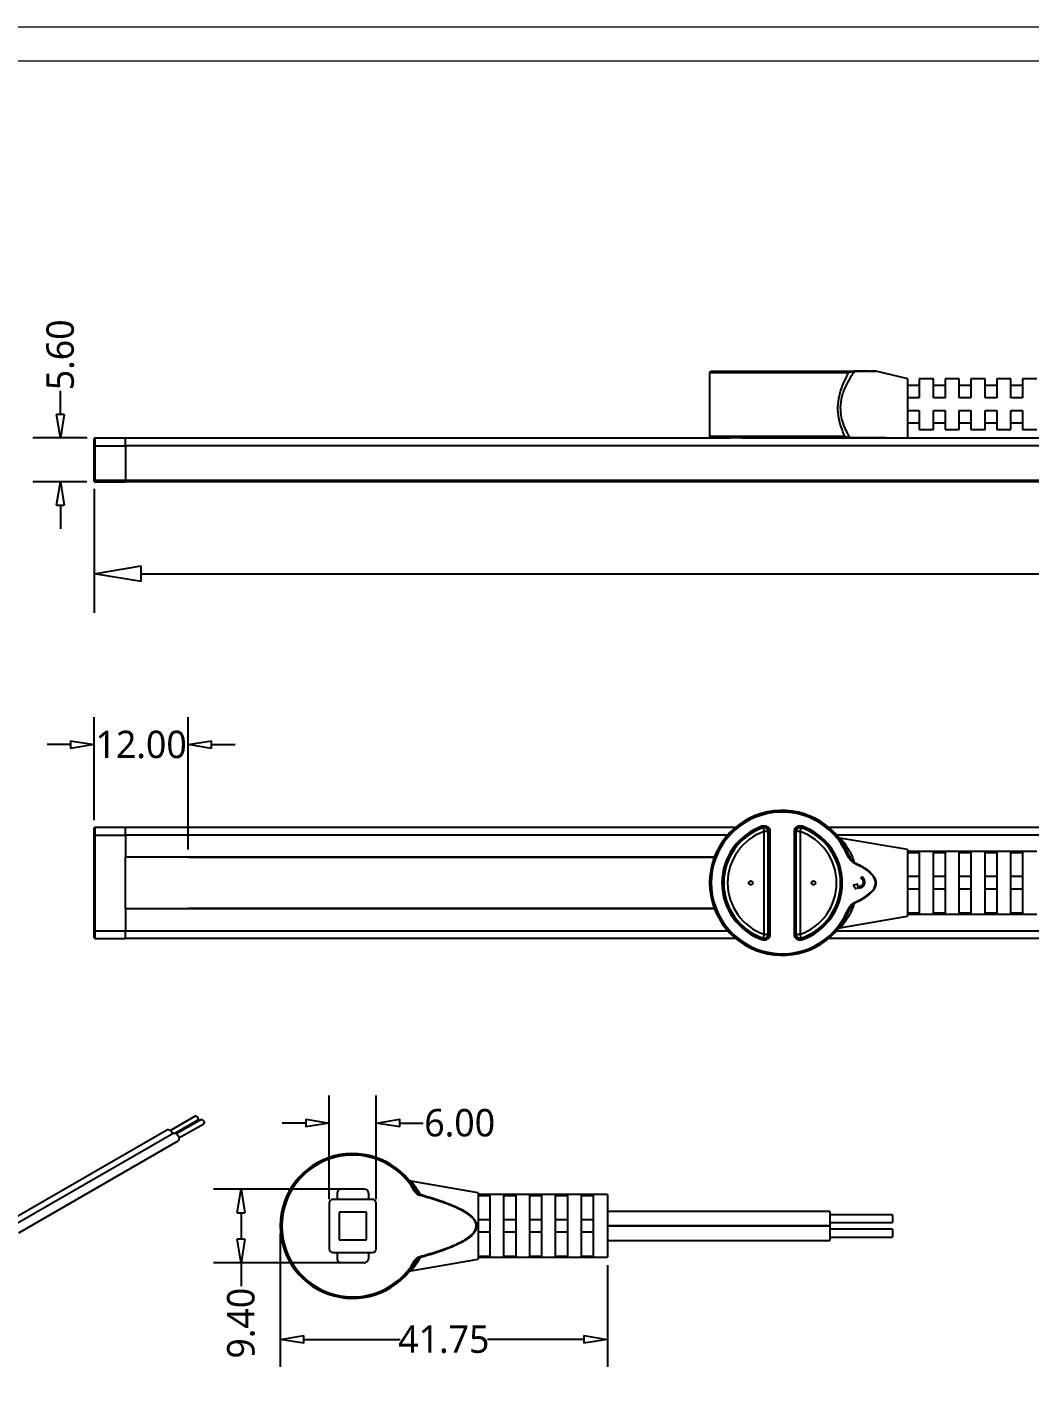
# Model space of a CAD drawing. Header units: millimetres. Extents: x 1020 to 1472, y -35 to 484.
# Drawn here: x 1085.2 to 1213.1, y 109.3 to 283.5 of the extents above; entities that cross this region are included whole.
import ezdxf

# ---------------------------------------------------------------- set-up
doc = ezdxf.new("R2010")
doc.units = ezdxf.units.MM
doc.layers.get('0').update_dxf_attribs({"color": 8, "lineweight": 30})
doc.layers.get('Defpoints').update_dxf_attribs({"color": 6, "lineweight": 9})
doc.layers.add('Dimension', color=136, linetype='Continuous', lineweight=9)
doc.layers.add('SolidLine', color=7, linetype='Continuous', lineweight=30)
doc.styles.get("Standard").update_dxf_attribs({"font": ''})
doc.styles.get('Standard').set_extended_font_data('Microsoft YaHei Light')
doc.dimstyles.new('DENGTEC', dxfattribs={"dimtxt": 3.5, "dimasz": 3, "dimexe": 3.5, "dimexo": 1, "dimgap": 0.5, "dimtad": 0, "dimzin": 0, "dimdsep": 46, "dimtxsty": 'Standard', "dimblk": 'CLOSEDBLANK', "dimcen": 1, "dimadec": 0, "dimazin": 3, "dimtfac": 1, "dimtofl": 0, "dimtmove": 0, "dimatfit": 3, "dimldrblk": 'CLOSEDBLANK', "dimfxl": 1, "dimtolj": 1, "dimtzin": 0, "dimarcsym": 0})
doc.dimstyles.new('DENGTECx1.5', dxfattribs={"dimtxt": 5, "dimasz": 6, "dimexe": 5, "dimexo": 1, "dimgap": 0.5, "dimtad": 0, "dimdec": 1, "dimzin": 0, "dimdsep": 46, "dimtxsty": 'Standard', "dimblk": 'CLOSEDBLANK', "dimcen": 1, "dimadec": 0, "dimazin": 3, "dimtfac": 1, "dimtdec": 1, "dimtofl": 0, "dimtmove": 0, "dimatfit": 3, "dimldrblk": 'CLOSEDBLANK', "dimfxl": 1, "dimtolj": 1, "dimtzin": 0, "dimarcsym": 0})

# ---------------------------------------------------------------- blocks, each defined once
blk = doc.blocks.new('_ClosedBlank')
at = {"color": 0, "linetype": 'ByBlock', "lineweight": -2}
for p, q in [((-1, 0.167), (0, 0)), ((-1, 0.167), (-1, -0.167)), ((0, 0), (-1, -0.167))]:
    blk.add_line(p, q, dxfattribs=at)
blk = doc.blocks.new('*D31')
at = {"layer": 'Defpoints', "color": 0, "lineweight": -3}
for p in [(1093.71, 225.61), (1393.71, 225.71), (1393.71, 213.77)]:
    blk.add_point(p, dxfattribs=at)
at = {"layer": 'Dimension', "color": 0, "lineweight": -2}
for p, q in [((1093.71, 224.61), (1093.71, 208.77)), ((1393.71, 224.71), (1393.71, 208.77)), ((1099.71, 213.77), (1226, 213.77)), ((1387.71, 213.77), (1231.95, 213.77))]:
    blk.add_line(p, q, dxfattribs=at)
at = {"layer": 'Dimension', "color": 0, "lineweight": -2, "xscale": 6, "yscale": 6, "zscale": 6, "rotation": 180}
blk.add_blockref('_ClosedBlank', (1093.71, 213.77), dxfattribs=at)
at = {"layer": 'Dimension', "color": 0, "lineweight": -2, "xscale": 6, "yscale": 6, "zscale": 6}
blk.add_blockref('_ClosedBlank', (1393.71, 213.77), dxfattribs=at)
at = {"layer": 'Dimension', "color": 0, "lineweight": -3, "insert": (1228.98, 213.77), "char_height": 5, "attachment_point": 5}
blk.add_mtext('\\A1; L', dxfattribs=at)
blk = doc.blocks.new('*D33')
at = {"layer": 'Defpoints', "color": 0, "lineweight": -3}
for p in [(1105.71, 191.94), (1093.71, 181.29), (1105.71, 177.54)]:
    blk.add_point(p, dxfattribs=at)
at = {"layer": 'Dimension', "color": 0, "lineweight": -2}
for p, q in [((1093.71, 182.29), (1093.71, 195.44)), ((1105.71, 178.54), (1105.71, 195.44)), ((1090.71, 191.94), (1087.71, 191.94)), ((1108.71, 191.94), (1111.71, 191.94))]:
    blk.add_line(p, q, dxfattribs=at)
at = {"layer": 'Dimension', "color": 0, "lineweight": -2, "xscale": 3, "yscale": 3, "zscale": 3}
blk.add_blockref('_ClosedBlank', (1093.71, 191.94), dxfattribs=at)
at = {"layer": 'Dimension', "color": 0, "lineweight": -2, "xscale": 3, "yscale": 3, "zscale": 3, "rotation": 180}
blk.add_blockref('_ClosedBlank', (1105.71, 191.94), dxfattribs=at)
at = {"layer": 'Dimension', "color": 0, "lineweight": -3, "insert": (1099.71, 191.94), "char_height": 3.5, "attachment_point": 5}
blk.add_mtext('\\A1;12.00', dxfattribs=at)
blk = doc.blocks.new('*D34')
at = {"layer": 'Defpoints', "color": 0, "lineweight": -3}
for p in [(1126.72, 135.18), (1112.46, 125.78), (1126.72, 125.78)]:
    blk.add_point(p, dxfattribs=at)
at = {"layer": 'Dimension', "color": 0, "lineweight": -2}
for p, q in [((1125.72, 135.18), (1108.96, 135.18)), ((1112.46, 132.18), (1112.46, 128.78)), ((1125.72, 125.78), (1108.96, 125.78)), ((1112.46, 125.78), (1112.46, 122.78))]:
    blk.add_line(p, q, dxfattribs=at)
at = {"layer": 'Dimension', "color": 0, "lineweight": -2, "xscale": 3, "yscale": 3, "zscale": 3}
for p, rotation in [((1112.46, 135.18), 90), ((1112.46, 125.78), 270)]:
    blk.add_blockref('_ClosedBlank', p, dxfattribs=dict(at, rotation=rotation))
at = {"layer": 'Dimension', "color": 0, "lineweight": -3, "insert": (1112.46, 118.07), "char_height": 3.5, "attachment_point": 5, "rotation": 90}
blk.add_mtext('\\A1;9.40', dxfattribs=at)
blk = doc.blocks.new('*D35')
at = {"layer": 'Defpoints', "color": 0, "lineweight": -3}
for p in [(1129.72, 143.63), (1123.72, 132.89), (1129.72, 132.89)]:
    blk.add_point(p, dxfattribs=at)
at = {"layer": 'Dimension', "color": 0, "lineweight": -2}
for p, q in [((1123.72, 133.89), (1123.72, 147.13)), ((1129.72, 133.89), (1129.72, 147.13)), ((1120.72, 143.63), (1117.72, 143.63)), ((1132.72, 143.63), (1135.72, 143.63))]:
    blk.add_line(p, q, dxfattribs=at)
at = {"layer": 'Dimension', "color": 0, "lineweight": -2, "xscale": 3, "yscale": 3, "zscale": 3}
blk.add_blockref('_ClosedBlank', (1123.72, 143.63), dxfattribs=at)
at = {"layer": 'Dimension', "color": 0, "lineweight": -2, "xscale": 3, "yscale": 3, "zscale": 3, "rotation": 180}
blk.add_blockref('_ClosedBlank', (1129.72, 143.63), dxfattribs=at)
at = {"layer": 'Dimension', "color": 0, "lineweight": -3, "insert": (1140.37, 143.63), "char_height": 3.5, "attachment_point": 5}
blk.add_mtext('\\A1;6.00', dxfattribs=at)
blk = doc.blocks.new('*D36')
at = {"layer": 'Defpoints', "color": 0, "lineweight": -3}
for p in [(1117.47, 130.48), (1159.22, 126.48), (1117.47, 116)]:
    blk.add_point(p, dxfattribs=at)
at = {"layer": 'Dimension', "color": 0, "lineweight": -2}
for p, q in [((1117.47, 129.48), (1117.47, 112.5)), ((1159.22, 125.48), (1159.22, 112.5)), ((1120.47, 116), (1132.78, 116)), ((1156.22, 116), (1143.9, 116))]:
    blk.add_line(p, q, dxfattribs=at)
at = {"layer": 'Dimension', "color": 0, "lineweight": -2, "xscale": 3, "yscale": 3, "zscale": 3, "rotation": 180}
blk.add_blockref('_ClosedBlank', (1117.47, 116), dxfattribs=at)
at = {"layer": 'Dimension', "color": 0, "lineweight": -2, "xscale": 3, "yscale": 3, "zscale": 3}
blk.add_blockref('_ClosedBlank', (1159.22, 116), dxfattribs=at)
at = {"layer": 'Dimension', "color": 0, "lineweight": -3, "insert": (1138.34, 116), "char_height": 3.5, "attachment_point": 5}
blk.add_mtext('\\A1;41.75', dxfattribs=at)
blk = doc.blocks.new('*D42')
at = {"layer": 'Defpoints', "color": 0, "lineweight": -3}
for p in [(1089.4, 231.11), (1093.81, 231.11), (1093.76, 225.51)]:
    blk.add_point(p, dxfattribs=at)
at = {"layer": 'Dimension', "color": 0, "lineweight": -2}
for p, q in [((1089.4, 234.11), (1089.4, 237.11)), ((1092.81, 231.11), (1085.9, 231.11)), ((1092.76, 225.51), (1085.9, 225.51)), ((1089.4, 222.51), (1089.4, 219.51))]:
    blk.add_line(p, q, dxfattribs=at)
at = {"layer": 'Dimension', "color": 0, "lineweight": -2, "xscale": 3, "yscale": 3, "zscale": 3}
for p, rotation in [((1089.4, 231.11), 270), ((1089.4, 225.51), 90)]:
    blk.add_blockref('_ClosedBlank', p, dxfattribs=dict(at, rotation=rotation))
at = {"layer": 'Dimension', "color": 0, "lineweight": -3, "insert": (1089.4, 241.72), "char_height": 3.5, "attachment_point": 5, "rotation": 90}
blk.add_mtext('\\A1;5.60', dxfattribs=at)

msp = doc.modelspace()

# ---------------------------------------------------------------- linework, layer by layer
at = {"layer": 'Defpoints'}
for points in [[(1471.536, -35.061), (1471.536, 283.539), (1020.096, 283.539), (1020.096, -35.061)], [(1467.216, -30.741), (1467.216, 279.219), (1024.416, 279.219), (1024.416, -30.741)]]:
    msp.add_lwpolyline(points, close=True, dxfattribs=at)
at = {"layer": 'SolidLine', "linetype": 'Continuous', "lineweight": 25}
for p, q in [((1172.277, 239.411), (1172.277, 231.311)), ((1190.015, 239.411), (1172.277, 239.411)), ((1172.477, 239.611), (1189.832, 239.611)), ((1197.395, 238.692), (1193.483, 239.609)), ((1197.527, 238.661), (1197.395, 238.692)), ((1197.527, 238.661), (1197.527, 237.707)), ((1199.027, 237.811), (1197.527, 237.811)), ((1197.527, 237.708), (1197.527, 231.161)), ((1200.827, 238.661), (1199.027, 238.661)), ((1199.027, 238.661), (1199.027, 236.211)), ((1200.827, 236.211), (1200.827, 238.661)), ((1202.327, 237.811), (1200.827, 237.811)), ((1204.127, 238.661), (1202.327, 238.661)), ((1202.327, 238.661), (1202.327, 236.211)), ((1204.127, 236.211), (1204.127, 238.661)), ((1205.627, 237.811), (1204.127, 237.811)), ((1207.427, 238.661), (1205.627, 238.661)), ((1205.627, 238.661), (1205.627, 236.211)), ((1207.427, 236.211), (1207.427, 238.661)), ((1208.927, 237.811), (1207.427, 237.811)), ((1210.727, 238.661), (1208.927, 238.661)), ((1208.927, 238.661), (1208.927, 236.211)), ((1210.727, 236.211), (1210.727, 238.661)), ((1212.227, 237.811), (1210.727, 237.811)), ((1214.027, 238.661), (1212.227, 238.661)), ((1212.227, 238.661), (1212.227, 236.211)), ((1199.027, 236.211), (1197.527, 236.211)), ((1202.327, 236.211), (1200.827, 236.211)), ((1205.627, 236.211), (1204.127, 236.211)), ((1208.927, 236.211), (1207.427, 236.211)), ((1212.227, 236.211), (1210.727, 236.211)), ((1197.527, 234.611), (1199.027, 234.611)), ((1199.027, 234.611), (1199.027, 232.161)), ((1200.827, 234.611), (1202.327, 234.611)), ((1200.827, 232.161), (1200.827, 234.611)), ((1202.327, 234.611), (1202.327, 232.161)), ((1204.127, 234.611), (1205.627, 234.611)), ((1204.127, 232.161), (1204.127, 234.611)), ((1205.627, 234.611), (1205.627, 232.161)), ((1207.427, 234.611), (1208.927, 234.611)), ((1207.427, 232.161), (1207.427, 234.611)), ((1208.927, 234.611), (1208.927, 232.161)), ((1210.727, 234.611), (1212.227, 234.611)), ((1210.727, 232.161), (1210.727, 234.611)), ((1212.227, 234.611), (1212.227, 232.161)), ((1199.027, 233.011), (1197.527, 233.011)), ((1199.027, 232.161), (1200.827, 232.161)), ((1202.327, 233.011), (1200.827, 233.011)), ((1202.327, 232.161), (1204.127, 232.161)), ((1205.627, 233.011), (1204.127, 233.011)), ((1205.627, 232.161), (1207.427, 232.161)), ((1208.927, 233.011), (1207.427, 233.011)), ((1208.927, 232.161), (1210.727, 232.161)), ((1212.227, 233.011), (1210.727, 233.011)), ((1212.227, 232.161), (1214.027, 232.161)), ((1093.715, 230.111), (1093.715, 231.011)), ((1093.715, 225.711), (1093.715, 230.111)), ((1093.815, 230.111), (1093.715, 230.111)), ((1093.815, 231.111), (1093.815, 230.111)), ((1093.815, 231.111), (1097.715, 231.111)), ((1093.815, 230.111), (1093.815, 225.711)), ((1093.815, 230.111), (1097.715, 230.111)), ((1097.715, 230.111), (1097.715, 231.111)), ((1097.715, 231.111), (1174.842, 231.111)), ((1389.715, 230.111), (1097.715, 230.111)), ((1097.715, 230.111), (1097.715, 225.711)), ((1172.277, 231.311), (1189.548, 231.311)), ((1188.212, 231.111), (1174.842, 231.111)), ((1176.386, 231.111), (1338.271, 231.111)), ((1197.322, 231.113), (1197.527, 231.161)), ((1093.715, 225.611), (1093.715, 225.711)), ((1093.815, 225.711), (1093.715, 225.711)), ((1093.715, 225.611), (1093.715, 225.511)), ((1093.815, 225.511), (1093.715, 225.511)), ((1093.815, 225.711), (1093.815, 225.511)), ((1093.815, 225.711), (1097.715, 225.711)), ((1093.815, 225.511), (1097.715, 225.511)), ((1097.715, 225.511), (1097.715, 225.711)), ((1097.715, 225.711), (1389.715, 225.711)), ((1389.715, 225.511), (1097.715, 225.511)), ((1093.715, 180.386), (1093.715, 181.286)), ((1093.815, 181.386), (1093.815, 180.386)), ((1093.815, 181.386), (1097.715, 181.386)), ((1097.715, 181.386), (1175.598, 181.386)), ((1097.715, 180.386), (1097.715, 181.386)), ((1187.456, 181.386), (1339.027, 181.386)), ((1093.715, 168.186), (1093.715, 180.386)), ((1093.815, 180.386), (1093.715, 180.386)), ((1093.815, 180.386), (1093.815, 168.186)), ((1093.815, 180.386), (1097.715, 180.386)), ((1097.715, 180.386), (1097.715, 177.586)), ((1174.573, 180.386), (1097.715, 180.386)), ((1179.231, 167.721), (1179.231, 180.85)), ((1179.729, 180.85), (1179.231, 180.85)), ((1179.729, 180.85), (1179.729, 167.721)), ((1179.761, 167.677), (1179.761, 180.895)), ((1179.761, 180.895), (1179.96, 180.895)), ((1179.96, 180.895), (1179.96, 167.677)), ((1183.094, 167.677), (1183.094, 180.895)), ((1183.293, 180.895), (1183.094, 180.895)), ((1183.293, 180.895), (1183.293, 167.677)), ((1183.324, 167.721), (1183.324, 180.85)), ((1183.823, 180.85), (1183.324, 180.85)), ((1183.823, 180.85), (1183.823, 167.721)), ((1338.003, 180.386), (1188.48, 180.386)), ((1197.527, 178.536), (1188.887, 180.021)), ((1197.527, 178.536), (1197.527, 177.118)), ((1214.027, 178.286), (1197.527, 178.286)), ((1197.527, 178.163), (1199.027, 178.163)), ((1199.027, 178.163), (1199.027, 170.409)), ((1200.827, 178.163), (1202.327, 178.163)), ((1200.827, 170.409), (1200.827, 178.163)), ((1202.327, 178.163), (1202.327, 170.409)), ((1204.127, 178.163), (1205.627, 178.163)), ((1204.127, 170.409), (1204.127, 178.163)), ((1205.627, 178.163), (1205.627, 170.409)), ((1207.427, 178.163), (1208.927, 178.163)), ((1207.427, 170.409), (1207.427, 178.163)), ((1208.927, 178.163), (1208.927, 170.409)), ((1210.727, 178.163), (1212.227, 178.163)), ((1210.727, 170.409), (1210.727, 178.163)), ((1212.227, 178.163), (1212.227, 170.409)), ((1172.886, 177.586), (1097.715, 177.586)), ((1097.715, 170.986), (1097.715, 177.586)), ((1172.867, 177.536), (1105.715, 177.536)), ((1197.527, 177.117), (1197.527, 174.32)), ((1191.658, 175.061), (1191.553, 174.888)), ((1199.027, 175.086), (1197.527, 175.086)), ((1197.527, 174.32), (1197.527, 174.286)), ((1197.527, 174.286), (1197.527, 171.455)), ((1202.327, 175.086), (1200.827, 175.086)), ((1205.627, 175.086), (1204.127, 175.086)), ((1208.927, 175.086), (1207.427, 175.086)), ((1212.227, 175.086), (1210.727, 175.086)), ((1191.192, 174.113), (1190.605, 174.012)), ((1190.605, 174.012), (1190.992, 173.509)), ((1190.992, 173.509), (1191.058, 173.709)), ((1191.121, 173.901), (1191.192, 174.113)), ((1199.027, 173.486), (1197.527, 173.486)), ((1202.327, 173.486), (1200.827, 173.486)), ((1205.627, 173.486), (1204.127, 173.486)), ((1208.927, 173.486), (1207.427, 173.486)), ((1212.227, 173.486), (1210.727, 173.486)), ((1172.886, 170.986), (1097.715, 170.986)), ((1097.715, 170.986), (1097.715, 168.186)), ((1172.867, 171.036), (1105.715, 171.036)), ((1197.527, 171.454), (1197.527, 170.036)), ((1188.887, 168.551), (1197.527, 170.036)), ((1199.027, 170.409), (1197.527, 170.409)), ((1197.527, 170.286), (1214.027, 170.286)), ((1202.327, 170.409), (1200.827, 170.409)), ((1205.627, 170.409), (1204.127, 170.409)), ((1208.927, 170.409), (1207.427, 170.409)), ((1212.227, 170.409), (1210.727, 170.409)), ((1093.715, 167.286), (1093.715, 168.186)), ((1093.815, 168.186), (1093.715, 168.186)), ((1093.815, 168.186), (1093.815, 167.186)), ((1093.815, 168.186), (1097.715, 168.186)), ((1097.715, 167.186), (1097.715, 168.186)), ((1097.715, 168.186), (1174.573, 168.186)), ((1179.231, 167.721), (1179.729, 167.721)), ((1179.761, 167.677), (1179.96, 167.677)), ((1183.293, 167.677), (1183.094, 167.677)), ((1183.324, 167.721), (1183.823, 167.721)), ((1188.48, 168.186), (1338.003, 168.186)), ((1188.707, 168.454), (1188.668, 168.406)), ((1093.815, 167.186), (1097.715, 167.186)), ((1175.598, 167.186), (1097.715, 167.186)), ((1339.027, 167.186), (1187.456, 167.186)), ((1142.715, 134.731), (1134.147, 136.204)), ((1124.715, 134.681), (1124.715, 133.881)), ((1128.215, 135.181), (1125.215, 135.181)), ((1128.715, 134.681), (1128.715, 133.881)), ((1134.562, 134.989), (1134.736, 135.089)), ((1135.317, 134.524), (1135.278, 134.381)), ((1142.715, 134.731), (1142.715, 126.231)), ((1159.215, 134.481), (1142.715, 134.481)), ((1142.715, 134.358), (1144.215, 134.358)), ((1144.215, 134.358), (1144.215, 126.604)), ((1146.015, 134.358), (1147.515, 134.358)), ((1146.015, 126.604), (1146.015, 134.358)), ((1147.515, 134.358), (1147.515, 126.604)), ((1149.315, 134.358), (1150.815, 134.358)), ((1149.315, 126.604), (1149.315, 134.358)), ((1150.815, 134.358), (1150.815, 126.604)), ((1152.615, 134.358), (1154.115, 134.358)), ((1152.615, 126.604), (1152.615, 134.358)), ((1154.115, 134.358), (1154.115, 126.604)), ((1155.915, 134.358), (1157.415, 134.358)), ((1155.915, 126.604), (1155.915, 134.358)), ((1157.415, 134.358), (1157.415, 126.604)), ((1159.215, 134.481), (1159.215, 126.481)), ((1123.715, 133.381), (1123.715, 127.581)), ((1129.215, 133.881), (1124.215, 133.881)), ((1129.715, 127.581), (1129.715, 133.381)), ((1128.465, 132.231), (1124.965, 132.231)), ((1124.965, 132.231), (1124.965, 128.731)), ((1128.465, 128.731), (1128.465, 132.231)), ((1144.215, 131.281), (1142.715, 131.281)), ((1147.515, 131.281), (1146.015, 131.281)), ((1150.815, 131.281), (1149.315, 131.281)), ((1154.115, 131.281), (1152.615, 131.281)), ((1157.415, 131.281), (1155.915, 131.281)), ((1187.597, 132.331), (1159.215, 132.331)), ((1187.597, 132.331), (1187.597, 130.496)), ((1195.597, 131.906), (1187.597, 131.906)), ((1187.597, 130.906), (1195.597, 130.906)), ((1195.597, 131.906), (1195.597, 130.906)), ((1144.215, 129.681), (1142.715, 129.681)), ((1147.515, 129.681), (1146.015, 129.681)), ((1150.815, 129.681), (1149.315, 129.681)), ((1154.115, 129.681), (1152.615, 129.681)), ((1157.415, 129.681), (1155.915, 129.681)), ((1187.597, 130.496), (1159.215, 130.496)), ((1187.597, 130.467), (1159.215, 130.467)), ((1187.597, 130.496), (1187.597, 130.467)), ((1187.597, 130.467), (1187.597, 128.631)), ((1195.597, 130.056), (1187.597, 130.056)), ((1187.597, 129.056), (1195.597, 129.056)), ((1195.597, 130.056), (1195.597, 129.056)), ((1124.965, 128.731), (1128.465, 128.731)), ((1159.215, 128.631), (1187.597, 128.631)), ((1124.215, 127.081), (1129.215, 127.081)), ((1124.715, 127.081), (1124.715, 126.281)), ((1128.215, 125.781), (1125.215, 125.781)), ((1128.715, 127.081), (1128.715, 126.281)), ((1134.144, 124.758), (1142.715, 126.231)), ((1134.562, 125.973), (1134.736, 125.874)), ((1135.317, 126.439), (1135.278, 126.582)), ((1144.215, 126.604), (1142.715, 126.604)), ((1142.715, 126.481), (1159.215, 126.481)), ((1147.515, 126.604), (1146.015, 126.604)), ((1150.815, 126.604), (1149.315, 126.604)), ((1154.115, 126.604), (1152.615, 126.604)), ((1157.415, 126.604), (1155.915, 126.604))]:
    msp.add_line(p, q, dxfattribs=at)
at = {"layer": 'SolidLine', "color": 7, "linetype": 'Continuous', "lineweight": 25}
for p, q in [((1106.608, 144.513), (1103.448, 142.688)), ((1104.042, 142.338), (1106.908, 143.993)), ((1107.393, 144.059), (1104.232, 142.235)), ((1104.532, 141.715), (1107.693, 143.54)), ((1103.087, 142.774), (1082.937, 131.142)), ((1103.872, 142.321), (1083.513, 130.568)), ((1084.079, 129.613), (1104.426, 141.36))]:
    msp.add_line(p, q, dxfattribs=at)
at = {"layer": 'SolidLine', "linetype": 'Continuous', "lineweight": 25, "flags": 128}
for points in [[(1190.129, 231.177), (1190.125, 231.163), (1190.121, 231.149), (1190.116, 231.138), (1190.111, 231.129), (1190.106, 231.121), (1190.101, 231.116), (1190.095, 231.112), (1190.09, 231.111)], [(1179.037, 181.555), (1179.049, 181.52), (1179.06, 181.486), (1179.071, 181.455), (1179.081, 181.427), (1179.089, 181.403), (1179.095, 181.385), (1179.099, 181.372), (1179.101, 181.366)], [(1179.067, 181.321), (1179.072, 181.305), (1179.083, 181.274), (1179.099, 181.228), (1179.12, 181.169), (1179.144, 181.1), (1179.171, 181.022), (1179.201, 180.937), (1179.231, 180.85)], [(1183.823, 180.85), (1183.853, 180.937), (1183.882, 181.022), (1183.91, 181.1), (1183.934, 181.169), (1183.955, 181.228), (1183.971, 181.274), (1183.981, 181.305), (1183.987, 181.321)], [(1184.017, 181.555), (1184.005, 181.52), (1183.993, 181.486), (1183.983, 181.455), (1183.973, 181.427), (1183.965, 181.403), (1183.959, 181.385), (1183.955, 181.372), (1183.952, 181.366)], [(1190.015, 177.961), (1190.012, 177.96), (1190.001, 177.955), (1189.985, 177.948), (1189.962, 177.938), (1189.934, 177.926), (1189.902, 177.912), (1189.868, 177.897), (1189.832, 177.882)], [(1190.698, 176.818), (1190.703, 176.83), (1190.709, 176.842), (1190.714, 176.855), (1190.72, 176.866), (1190.725, 176.878), (1190.73, 176.89), (1190.736, 176.901), (1190.741, 176.912)], [(1190.698, 171.754), (1190.703, 171.742), (1190.709, 171.73), (1190.714, 171.717), (1190.72, 171.705), (1190.725, 171.694), (1190.73, 171.682), (1190.736, 171.671), (1190.741, 171.66)], [(1190.015, 170.611), (1190.012, 170.612), (1190.001, 170.617), (1189.985, 170.624), (1189.962, 170.634), (1189.934, 170.646), (1189.902, 170.66), (1189.868, 170.675), (1189.832, 170.69)], [(1179.231, 167.721), (1179.201, 167.634), (1179.171, 167.55), (1179.144, 167.472), (1179.12, 167.403), (1179.099, 167.344), (1179.083, 167.298), (1179.072, 167.267), (1179.067, 167.251)], [(1183.987, 167.251), (1183.981, 167.267), (1183.971, 167.298), (1183.955, 167.344), (1183.934, 167.403), (1183.91, 167.472), (1183.882, 167.55), (1183.853, 167.634), (1183.823, 167.721)], [(1179.037, 167.017), (1179.049, 167.052), (1179.06, 167.086), (1179.071, 167.117), (1179.081, 167.145), (1179.089, 167.169), (1179.095, 167.187), (1179.099, 167.2), (1179.101, 167.206)], [(1184.017, 167.017), (1184.005, 167.052), (1183.993, 167.086), (1183.983, 167.117), (1183.973, 167.145), (1183.965, 167.169), (1183.959, 167.187), (1183.955, 167.2), (1183.952, 167.206)]]:
    msp.add_lwpolyline(points, dxfattribs=at)
at = {"layer": 'SolidLine', "color": 7, "linetype": 'Continuous', "lineweight": 25, "flags": 128}
for points in [[(1106.608, 144.513), (1106.664, 144.527), (1106.739, 144.508), (1106.816, 144.455), (1106.886, 144.374), (1106.939, 144.278), (1106.967, 144.177), (1106.967, 144.087), (1106.939, 144.02), (1106.908, 143.993)], [(1107.393, 144.059), (1107.449, 144.073), (1107.524, 144.055), (1107.601, 144.002), (1107.671, 143.921), (1107.723, 143.824), (1107.752, 143.724), (1107.752, 143.634), (1107.723, 143.567), (1107.693, 143.54)], [(1103.087, 142.774), (1103.121, 142.789), (1103.207, 142.799), (1103.304, 142.776), (1103.405, 142.721), (1103.503, 142.637), (1103.592, 142.531), (1103.666, 142.409), (1103.72, 142.28), (1103.732, 142.24)], [(1103.872, 142.321), (1103.921, 142.341), (1104.01, 142.344), (1104.108, 142.314), (1104.209, 142.253), (1104.306, 142.165), (1104.392, 142.055), (1104.463, 141.931), (1104.512, 141.801), (1104.538, 141.674), (1104.538, 141.557), (1104.512, 141.46), (1104.463, 141.387), (1104.426, 141.36)]]:
    msp.add_lwpolyline(points, dxfattribs=at)
at = {"layer": 'SolidLine', "linetype": 'Continuous', "lineweight": 25}
for centre in [(1177.527, 174.286), (1185.527, 174.286)]:
    msp.add_circle(centre, 0.25, dxfattribs=at)
for centre, radius, start, end in [((1172.477, 239.411), 0.2, 90, 180), ((1189.823, 239.419), 0.192, 357.64743, 87.43712), ((1190.692, 239.556), 0.0557, 28.6393, 83.84246), ((1093.815, 231.011), 0.1, 90, 180), ((1172.477, 231.311), 0.2, 180, 270), ((1189.36, 231.299), 0.188, 274.36105, 3.78197), ((1093.815, 225.611), 0.1, 180, 270), ((1181.527, 174.286), 9.25, 23.41051, 336.58949), ((1181.527, 174.286), 9.05, 23.41051, 336.58949), ((1093.815, 181.286), 0.1, 90, 180), ((1181.527, 174.286), 7.683, 108.91045, 251.08955), ((1181.527, 174.286), 7.484, 108.91045, 251.08955), ((1181.527, 174.286), 7.452, 109.27506, 250.72494), ((1179.226, 180.844), 0.503, 0.79202, 108.483), ((1183.827, 180.844), 0.503, 71.51715, 179.20753), ((1181.527, 174.286), 7.484, 288.91045, 71.08955), ((1181.527, 174.286), 7.452, 289.27506, 70.72494), ((1181.527, 174.286), 7.683, 288.91045, 71.08955), ((1181.527, 174.286), 6.954, 109.27506, 250.72494), ((1181.527, 174.286), 6.954, 289.27506, 70.72494), ((1191.362, 174.383), 0.739, 245.70757, 66.44986), ((1191.362, 174.383), 0.539, 243.48738, 69.32354), ((1093.815, 167.286), 0.1, 180, 270), ((1179.226, 167.728), 0.503, 251.517, 359.20798), ((1183.827, 167.728), 0.503, 180.79247, 288.48285), ((1126.715, 130.481), 9.25, 29.87616, 330.12384), ((1126.715, 130.481), 9.05, 29.87616, 330.12384), ((1125.215, 134.681), 0.5, 90, 180), ((1128.215, 134.681), 0.5, 0, 90), ((1124.215, 133.381), 0.5, 90, 180), ((1129.215, 133.381), 0.5, 0, 90), ((1124.215, 127.581), 0.5, 180, 270), ((1129.215, 127.581), 0.5, 270, 0), ((1125.215, 126.281), 0.5, 180, 270), ((1128.215, 126.281), 0.5, 270, 0)]:
    msp.add_arc(centre, radius, start, end, dxfattribs=at)
for points, knots in [([(1189.548, 231.311), (1189.374, 231.703), (1189.022, 232.499), (1188.674, 233.915), (1188.619, 235.437), (1188.91, 237.014), (1189.469, 238.404), (1189.85, 239.107), (1190.015, 239.411)], [0, 0, 0, 0, 0.1621569, 0.3296501, 0.4741787, 0.6415861, 0.8448628, 1, 1, 1, 1]), ([(1190.741, 239.583), (1190.67, 239.482), (1190.416, 239.117), (1189.856, 238.228), (1189.227, 236.865), (1188.918, 235.399), (1188.975, 233.986), (1189.403, 232.477), (1189.861, 231.658), (1190.129, 231.177)], [0, 0, 0, 0, 0.0660325, 0.2390404, 0.4090445, 0.5467323, 0.6650949, 0.8034117, 1, 1, 1, 1]), ([(1189.832, 239.611), (1189.98, 239.611), (1190.195, 239.611), (1190.579, 239.611), (1190.698, 239.611)], [0, 0, 0, 0, 0.6915142, 1, 1, 1, 1]), ([(1190.741, 239.583), (1190.646, 239.569), (1190.45, 239.539), (1190.218, 239.48), (1190.087, 239.436), (1190.015, 239.411)], [0, 0, 0, 0, 0.2990236, 0.6206038, 1, 1, 1, 1]), ([(1192.693, 239.611), (1192.58, 239.611), (1192.226, 239.611), (1191.547, 239.611), (1190.974, 239.611), (1190.694, 239.611)], [0, 0, 0, 0, 0.19210028, 0.60535112, 1, 1, 1, 1]), ([(1193.482, 239.606), (1193.479, 239.606), (1193.47, 239.606), (1193.197, 239.603), (1192.507, 239.597), (1191.612, 239.59), (1190.942, 239.584), (1190.741, 239.583)], [0, 0, 0, 0, 0.0840239, 0.2164942, 0.4371375, 0.8305666, 1, 1, 1, 1]), ([(1192.693, 239.611), (1192.873, 239.611), (1193.18, 239.611), (1193.427, 239.611), (1193.472, 239.611), (1193.329, 239.611), (1193.072, 239.611), (1192.909, 239.611)], [0, 0, 0, 0, 0.2570803, 0.4367509, 0.5875753, 0.7378286, 1, 1, 1, 1]), ([(1189.548, 231.311), (1189.567, 231.305), (1189.657, 231.275), (1189.835, 231.227), (1190.042, 231.192), (1190.129, 231.177)], [0, 0, 0, 0, 0.13502161, 0.6358342, 1, 1, 1, 1]), ([(1190.129, 231.177), (1191.442, 231.168), (1193.463, 231.153), (1195.614, 231.133), (1196.621, 231.124), (1197.063, 231.119), (1197.308, 231.117), (1197.317, 231.117), (1197.321, 231.117)], [0, 0, 0, 0, 0.4769512, 0.7342992, 0.8206551, 0.9082272, 0.9598147, 1, 1, 1, 1]), ([(1179.037, 181.555), (1179.114, 181.573), (1179.268, 181.609), (1179.506, 181.563), (1179.713, 181.447), (1179.868, 181.267), (1179.949, 181.073), (1179.957, 180.945), (1179.96, 180.895)], [0, 0, 0, 0, 0.1783711, 0.3567945, 0.5338946, 0.7099585, 0.8862276, 1, 1, 1, 1]), ([(1179.067, 181.321), (1179.075, 181.331), (1179.086, 181.346), (1179.098, 181.361), (1179.101, 181.366)], [0, 0, 0, 0, 0.6840108, 1, 1, 1, 1]), ([(1179.761, 180.895), (1179.759, 180.931), (1179.753, 181.023), (1179.696, 181.162), (1179.586, 181.291), (1179.437, 181.374), (1179.267, 181.406), (1179.157, 181.379), (1179.101, 181.366)], [0, 0, 0, 0, 0.1141449, 0.2904936, 0.4661917, 0.6428528, 0.8211564, 1, 1, 1, 1]), ([(1183.094, 180.895), (1183.101, 180.974), (1183.117, 181.132), (1183.237, 181.341), (1183.415, 181.5), (1183.635, 181.588), (1183.845, 181.602), (1183.968, 181.568), (1184.017, 181.555)], [0, 0, 0, 0, 0.1783711, 0.3567998, 0.5338978, 0.7099576, 0.8862275, 1, 1, 1, 1]), ([(1183.952, 181.366), (1183.918, 181.376), (1183.829, 181.4), (1183.679, 181.392), (1183.521, 181.328), (1183.394, 181.215), (1183.309, 181.065), (1183.298, 180.951), (1183.293, 180.895)], [0, 0, 0, 0, 0.1141442, 0.2904963, 0.4661953, 0.6428491, 0.821159, 1, 1, 1, 1]), ([(1183.952, 181.366), (1183.96, 181.356), (1183.972, 181.341), (1183.983, 181.326), (1183.987, 181.321)], [0, 0, 0, 0, 0.67369099, 1, 1, 1, 1]), ([(1179.761, 180.895), (1179.754, 180.885), (1179.743, 180.87), (1179.733, 180.855), (1179.729, 180.85)], [0, 0, 0, 0, 0.6736936, 1, 1, 1, 1]), ([(1183.324, 180.85), (1183.321, 180.855), (1183.31, 180.87), (1183.3, 180.885), (1183.293, 180.895)], [0, 0, 0, 0, 0.3263064, 1, 1, 1, 1]), ([(1188.858, 180.037), (1188.833, 180.047), (1188.786, 180.068), (1188.73, 180.107), (1188.693, 180.14), (1188.678, 180.155), (1188.674, 180.16)], [0, 0, 0, 0, 0.3576821, 0.6807264, 0.9090728, 1, 1, 1, 1]), ([(1188.973, 179.987), (1188.986, 179.973), (1189.006, 179.951), (1189.287, 179.616), (1189.794, 178.947), (1190.383, 177.908), (1190.659, 177.138), (1190.741, 176.912)], [0, 0, 0, 0, 0.1812466, 0.2786309, 0.5605486, 0.8704635, 1, 1, 1, 1]), ([(1190.698, 176.818), (1190.598, 176.884), (1190.259, 177.11), (1190, 177.518), (1189.856, 177.83), (1189.832, 177.882)], [0, 0, 0, 0, 0.2569279, 0.8768682, 1, 1, 1, 1]), ([(1190.015, 177.961), (1190.037, 177.913), (1190.17, 177.621), (1190.382, 177.237), (1190.662, 176.983), (1190.741, 176.912)], [0, 0, 0, 0, 0.1236293, 0.7522007, 1, 1, 1, 1]), ([(1190.698, 171.754), (1191.366, 172.08), (1192.293, 172.532), (1193.156, 173.385), (1193.428, 173.931), (1193.472, 174.394), (1193.326, 174.919), (1192.927, 175.438), (1192.055, 176.155), (1191.265, 176.541), (1190.698, 176.818)], [0, 0, 0, 0, 0.2832257, 0.3932047, 0.4585318, 0.5133707, 0.5680018, 0.6638943, 0.7589129, 1, 1, 1, 1]), ([(1190.741, 176.912), (1191.309, 176.624), (1192.104, 176.223), (1192.975, 175.48), (1193.372, 174.94), (1193.518, 174.398), (1193.474, 173.919), (1193.203, 173.353), (1192.503, 172.635), (1191.612, 172.086), (1190.942, 171.759), (1190.741, 171.66)], [0, 0, 0, 0, 0.2389962, 0.3338812, 0.4305571, 0.4861599, 0.5420757, 0.6083017, 0.718608, 0.9152951, 1, 1, 1, 1]), ([(1190.741, 171.66), (1190.67, 171.462), (1190.416, 170.746), (1189.851, 169.711), (1189.245, 168.893), (1188.938, 168.544), (1188.976, 168.588), (1188.984, 168.597)], [0, 0, 0, 0, 0.11277596, 0.40825362, 0.69860132, 0.9337564, 1, 1, 1, 1]), ([(1189.832, 170.69), (1189.98, 170.983), (1190.195, 171.406), (1190.579, 171.672), (1190.698, 171.754)], [0, 0, 0, 0, 0.6915142, 1, 1, 1, 1]), ([(1190.741, 171.66), (1190.646, 171.572), (1190.45, 171.39), (1190.218, 171.025), (1190.087, 170.756), (1190.015, 170.611)], [0, 0, 0, 0, 0.2990236, 0.6206038, 1, 1, 1, 1]), ([(1179.96, 167.677), (1179.952, 167.598), (1179.937, 167.44), (1179.816, 167.231), (1179.639, 167.072), (1179.419, 166.984), (1179.209, 166.97), (1179.085, 167.004), (1179.037, 167.017)], [0, 0, 0, 0, 0.1783716, 0.356799, 0.5338949, 0.7099547, 0.8862275, 1, 1, 1, 1]), ([(1179.101, 167.206), (1179.094, 167.216), (1179.082, 167.231), (1179.071, 167.246), (1179.067, 167.251)], [0, 0, 0, 0, 0.6736907, 1, 1, 1, 1]), ([(1179.101, 167.206), (1179.136, 167.196), (1179.225, 167.172), (1179.375, 167.18), (1179.533, 167.243), (1179.659, 167.357), (1179.745, 167.507), (1179.756, 167.62), (1179.761, 167.677)], [0, 0, 0, 0, 0.114144, 0.2904998, 0.4661949, 0.6428484, 0.82116, 1, 1, 1, 1]), ([(1179.729, 167.721), (1179.733, 167.717), (1179.743, 167.702), (1179.754, 167.687), (1179.761, 167.677)], [0, 0, 0, 0, 0.3263064, 1, 1, 1, 1]), ([(1184.017, 167.017), (1183.94, 166.999), (1183.785, 166.962), (1183.548, 167.009), (1183.341, 167.125), (1183.185, 167.305), (1183.105, 167.499), (1183.097, 167.627), (1183.094, 167.677)], [0, 0, 0, 0, 0.178371, 0.3567972, 0.5338973, 0.7099575, 0.8862276, 1, 1, 1, 1]), ([(1183.293, 167.677), (1183.3, 167.687), (1183.31, 167.702), (1183.321, 167.717), (1183.324, 167.721)], [0, 0, 0, 0, 0.6736936, 1, 1, 1, 1]), ([(1183.293, 167.677), (1183.295, 167.641), (1183.3, 167.549), (1183.357, 167.41), (1183.468, 167.281), (1183.617, 167.198), (1183.787, 167.166), (1183.897, 167.192), (1183.952, 167.206)], [0, 0, 0, 0, 0.1141452, 0.2904959, 0.466197, 0.6428517, 0.8211598, 1, 1, 1, 1]), ([(1183.987, 167.251), (1183.979, 167.241), (1183.968, 167.226), (1183.956, 167.211), (1183.952, 167.206)], [0, 0, 0, 0, 0.6840102, 1, 1, 1, 1]), ([(1188.676, 168.416), (1188.67, 168.41), (1188.655, 168.39), (1188.654, 168.39), (1188.657, 168.393), (1188.66, 168.397), (1188.665, 168.403), (1188.675, 168.413), (1188.696, 168.435), (1188.743, 168.476), (1188.828, 168.527), (1188.917, 168.564), (1188.974, 168.563), (1188.984, 168.563)], [0, 0, 0, 0, 0.14486989, 0.45660163, 0.50837075, 0.53617558, 0.55206166, 0.5675885, 0.6022496, 0.66337449, 0.7939357, 0.96442083, 1, 1, 1, 1]), ([(1134.146, 136.205), (1134.13, 136.207), (1134.083, 136.213), (1134.016, 136.242), (1133.953, 136.278), (1133.914, 136.308), (1133.897, 136.324), (1133.893, 136.328), (1133.891, 136.329)], [0, 0, 0, 0, 0.147129, 0.4271073, 0.6586479, 0.824731, 0.9471774, 1, 1, 1, 1]), ([(1134.146, 136.2), (1134.149, 136.197), (1134.153, 136.192), (1134.203, 136.134), (1134.263, 136.065), (1134.345, 135.966), (1134.445, 135.844), (1134.573, 135.68), (1134.731, 135.466), (1134.92, 135.191), (1135.118, 134.88), (1135.251, 134.643), (1135.317, 134.524)], [0, 0, 0, 0, 0.1193335, 0.1919615, 0.2738321, 0.3563501, 0.4406915, 0.5255719, 0.6417269, 0.7589117, 0.8790037, 1, 1, 1, 1]), ([(1135.278, 134.381), (1135.2, 134.402), (1135.127, 134.435), (1134.989, 134.516), (1134.924, 134.565), (1134.745, 134.724), (1134.643, 134.85), (1134.562, 134.989)], [0, 0, 0, 0, 0.25, 0.25, 0.5, 0.5, 1, 1, 1, 1]), ([(1134.736, 135.089), (1134.804, 134.97), (1134.888, 134.86), (1135.032, 134.713), (1135.084, 134.667), (1135.194, 134.586), (1135.253, 134.55), (1135.317, 134.524)], [0, 0, 0, 0, 0.5, 0.5, 0.75, 0.75, 1, 1, 1, 1]), ([(1135.278, 126.582), (1135.96, 126.77), (1136.639, 126.968), (1137.987, 127.397), (1138.655, 127.627), (1139.635, 128.022), (1139.958, 128.162), (1140.593, 128.469), (1140.905, 128.635), (1141.506, 129.02), (1141.792, 129.232), (1142.154, 129.629), (1142.261, 129.773), (1142.422, 130.093), (1142.473, 130.27), (1142.481, 130.539), (1142.473, 130.627), (1142.436, 130.802), (1142.407, 130.888), (1142.297, 131.133), (1142.194, 131.283), (1141.96, 131.552), (1141.829, 131.674), (1141.552, 131.9), (1141.407, 132.004), (1140.957, 132.298), (1140.643, 132.468), (1140.003, 132.781), (1139.676, 132.923), (1138.683, 133.325), (1138.009, 133.559), (1136.651, 133.992), (1135.966, 134.191), (1135.278, 134.381)], [0, 0, 0, 0, 0.125, 0.125, 0.25, 0.25, 0.3125, 0.3125, 0.375, 0.375, 0.4375, 0.4375, 0.46875, 0.46875, 0.5, 0.5, 0.515625, 0.515625, 0.53125, 0.53125, 0.5625, 0.5625, 0.59375, 0.59375, 0.625, 0.625, 0.6875, 0.6875, 0.75, 0.75, 0.875, 0.875, 1, 1, 1, 1]), ([(1135.317, 134.524), (1136.011, 134.328), (1136.702, 134.122), (1138.07, 133.673), (1138.75, 133.43), (1139.747, 133.01), (1140.075, 132.861), (1140.716, 132.534), (1141.03, 132.356), (1141.627, 131.946), (1141.911, 131.716), (1142.252, 131.297), (1142.352, 131.143), (1142.456, 130.893), (1142.484, 130.805), (1142.519, 130.628), (1142.526, 130.539), (1142.519, 130.267), (1142.471, 130.088), (1142.317, 129.76), (1142.213, 129.612), (1141.858, 129.2), (1141.576, 128.978), (1140.976, 128.575), (1140.664, 128.401), (1140.029, 128.08), (1139.704, 127.934), (1138.72, 127.522), (1138.048, 127.283), (1136.69, 126.837), (1136.005, 126.633), (1135.317, 126.439)], [0, 0, 0, 0, 0.125, 0.125, 0.25, 0.25, 0.3125, 0.3125, 0.375, 0.375, 0.4375, 0.4375, 0.46875, 0.46875, 0.484375, 0.484375, 0.5, 0.5, 0.53125, 0.53125, 0.5625, 0.5625, 0.625, 0.625, 0.6875, 0.6875, 0.75, 0.75, 0.875, 0.875, 1, 1, 1, 1]), ([(1135.317, 126.439), (1135.244, 126.309), (1135.098, 126.048), (1134.898, 125.74), (1134.727, 125.492), (1134.583, 125.297), (1134.45, 125.126), (1134.344, 124.995), (1134.263, 124.899), (1134.205, 124.831), (1134.165, 124.784), (1134.143, 124.76), (1134.144, 124.76), (1134.144, 124.76)], [0, 0, 0, 0, 0.132496, 0.2661949, 0.3610506, 0.45644, 0.5537184, 0.6517768, 0.7260489, 0.8007858, 0.8771059, 0.9540249, 1, 1, 1, 1]), ([(1134.562, 125.973), (1134.643, 126.113), (1134.743, 126.237), (1134.984, 126.451), (1135.122, 126.539), (1135.278, 126.582)], [0, 0, 0, 0, 0.5, 0.5, 1, 1, 1, 1]), ([(1135.317, 126.439), (1135.253, 126.413), (1135.193, 126.376), (1135.083, 126.295), (1135.032, 126.249), (1134.887, 126.102), (1134.804, 125.993), (1134.736, 125.874)], [0, 0, 0, 0, 0.25, 0.25, 0.5, 0.5, 1, 1, 1, 1]), ([(1133.893, 124.636), (1133.895, 124.638), (1133.924, 124.667), (1134.003, 124.715), (1134.089, 124.757), (1134.142, 124.758), (1134.144, 124.758)], [0, 0, 0, 0, 0.032789, 0.4331966, 0.9833918, 1, 1, 1, 1])]:
    msp.add_open_spline(points, degree=3, knots=knots, dxfattribs=at)

# ---------------------------------------------------------------- dimensions: what is measured, and where the dimension line sits
at = {"layer": 'Dimension', "lineweight": -3}
for base, p1, p2, picture, middle in [((1089.405, 231.111), (1093.765, 225.511), (1093.815, 231.111), '*D42', (1089.405, 241.717)), ((1112.462, 125.781), (1126.715, 135.181), (1126.715, 125.781), '*D34', (1112.462, 118.065))]:
    dim = msp.add_linear_dim(base=base, p1=p1, p2=p2, angle=90, dimstyle='DENGTEC', dxfattribs=at)
    dim.commit()
    dim.dimension.update_dxf_attribs({"geometry": picture, "text_midpoint": middle})
dim = msp.add_linear_dim(base=(1393.715, 213.77), p1=(1093.715, 225.607), p2=(1393.715, 225.711), text=' L', dimstyle='DENGTECx1.5', dxfattribs=at)
dim.commit()
dim.dimension.update_dxf_attribs({"geometry": '*D31', "text_midpoint": (1228.975, 213.77), "dimtype": 160})
dim = msp.add_linear_dim(base=(1105.715, 191.94), p1=(1093.715, 181.286), p2=(1105.715, 177.536), dimstyle='DENGTEC', dxfattribs=at)
dim.commit()
dim.dimension.update_dxf_attribs({"geometry": '*D33', "text_midpoint": (1099.715, 191.94), "dimtype": 160})
for base, p1, p2, picture, middle in [((1129.715, 143.629), (1123.715, 132.893), (1129.715, 132.893), '*D35', (1140.366, 143.629)), ((1117.465, 116.005), (1159.215, 126.481), (1117.465, 130.481), '*D36', (1138.34, 116.005))]:
    dim = msp.add_linear_dim(base=base, p1=p1, p2=p2, dimstyle='DENGTEC', dxfattribs=at)
    dim.commit()
    dim.dimension.update_dxf_attribs({"geometry": picture, "text_midpoint": middle})

doc.saveas('drawing.dxf')
